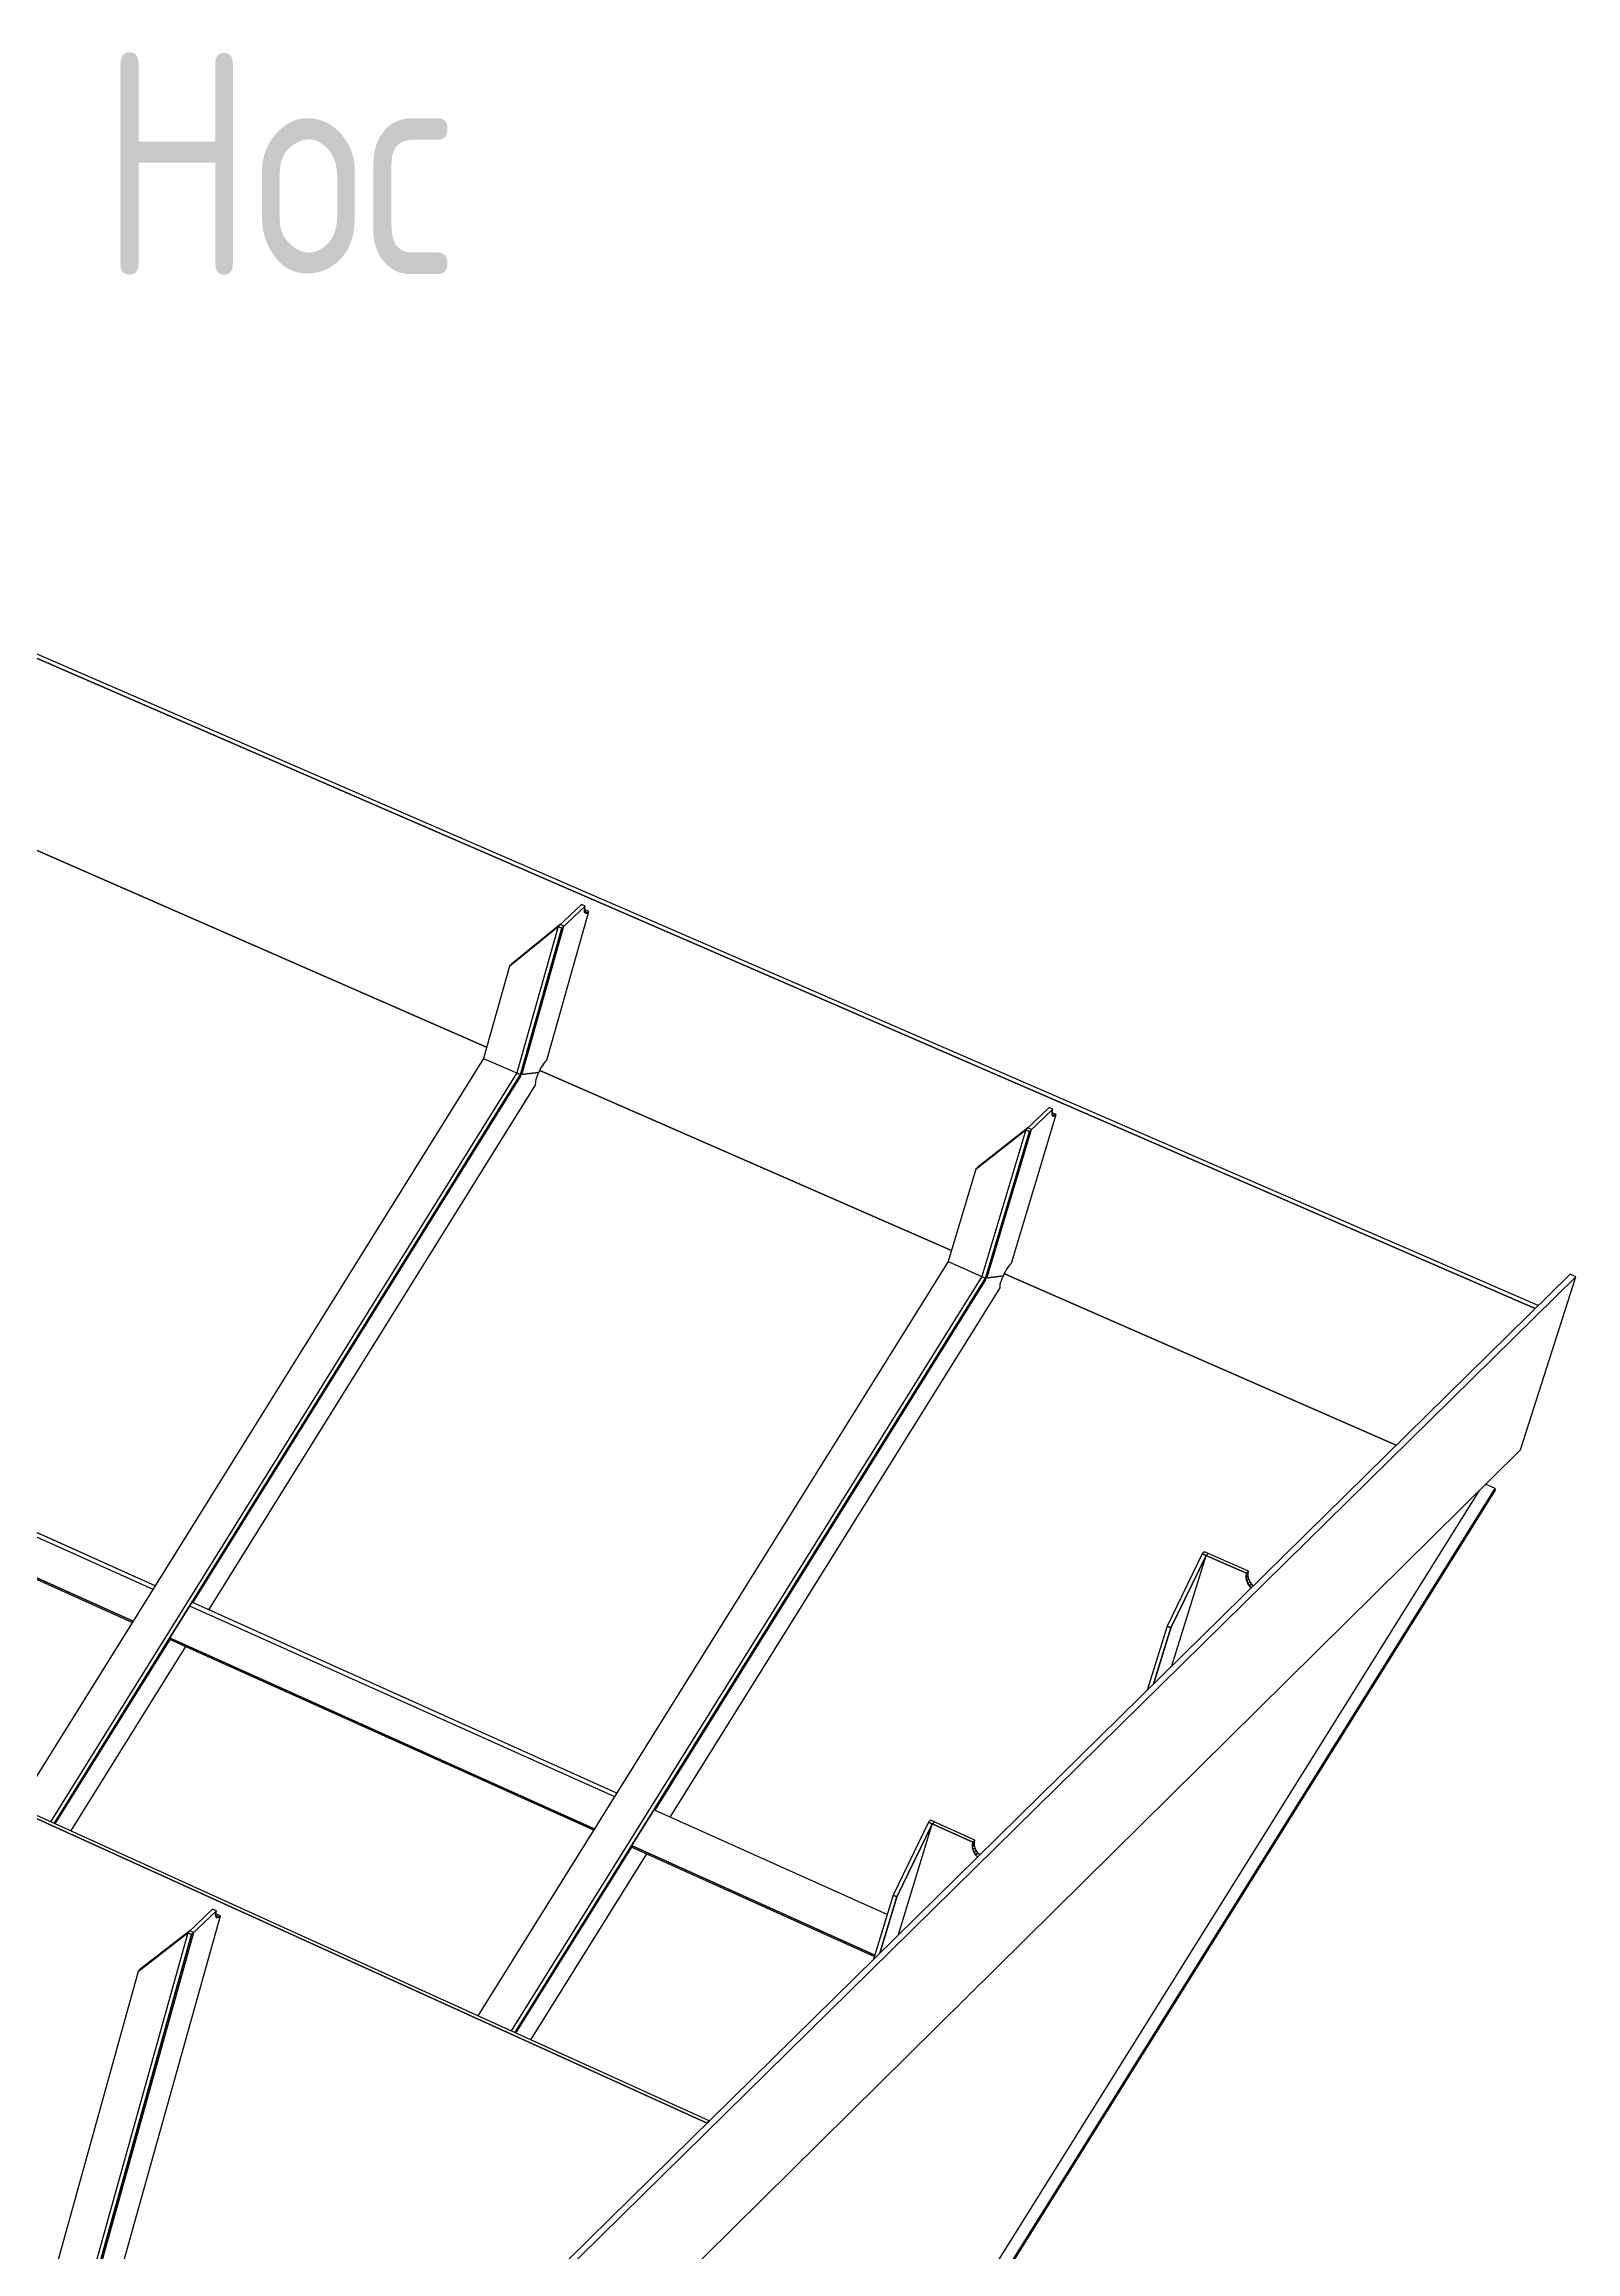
# Model space of a CAD drawing. Header units: millimetres. Extents: x 149544 to 197467, y -3118 to 25363.
# Drawn here: x 195950 to 196501, y 4467 to 5262 of the extents above; entities that cross this region are included whole.
import ezdxf

# ---------------------------------------------------------------- set-up
doc = ezdxf.new("R2010")
doc.units = ezdxf.units.MM
doc.header["$MEASUREMENT"] = 0
doc.styles.add('KTEXTSTYLE', font='GOST_AU.SHX', dxfattribs={"width": 0.96, "height": 5})

msp = doc.modelspace()

# ---------------------------------------------------------------- linework, layer by layer
at = {"color": 0, "linetype": 'Continuous'}
for p, q in [((195931.11, 4978.69), (196109.21, 4900.81)), ((196109.21, 4900.81), (195931.11, 4978.69)), ((196144.44, 4949.74), (196145.56, 4949.25)), ((196144.55, 4949.31), (196145.15, 4949.05)), ((196108.09, 4896.83), (195940.37, 4627.45)), ((196120.04, 4891.6), (195952.21, 4622.07)), ((195953.52, 4621.47), (196121.37, 4891.02)), ((196121.37, 4891.02), (195953.52, 4621.47)), ((195953.52, 4621.47), (196121.37, 4891.02)), ((196009.18, 4698.36), (196126.89, 4887.37)), ((196121.37, 4891.02), (196127.96, 4891.68)), ((196128.33, 4892.45), (196276.51, 4827.64)), ((196276.51, 4827.64), (196128.33, 4892.45)), ((196312.72, 4876.67), (196313.78, 4876.2)), ((196312.81, 4876.24), (196313.38, 4876)), ((196275.32, 4823.66), (196106.01, 4552.23)), ((196287.47, 4818.35), (196118.04, 4546.77)), ((196119.38, 4546.16), (196288.82, 4817.76)), ((196288.82, 4817.76), (196119.38, 4546.16)), ((196119.38, 4546.16), (196288.82, 4817.76)), ((196288.82, 4817.76), (196295.19, 4818.54)), ((196295.56, 4819.31), (196436.63, 4757.62)), ((196436.63, 4757.62), (196295.56, 4819.31)), ((196175.21, 4623.78), (196294.03, 4814.23)), ((196487.67, 4807.82), (196486.59, 4806.75)), ((195989.91, 4707.01), (195806.96, 4789.19)), ((195981.94, 4694.21), (195799.07, 4776.49)), ((196466.49, 4741.3), (196087.98, 4135.78)), ((196355.84, 4678.16), (196368.19, 4717.94)), ((196156.02, 4632.4), (196003.1, 4701.09)), ((196354.12, 4692.52), (196346.97, 4669.44)), ((195953.93, 4621.29), (195995.29, 4687.71)), ((195959.59, 4618.72), (196000.96, 4685.16)), ((196169.42, 4626.38), (196168.62, 4625.09)), ((196253.37, 4588.67), (196169.42, 4626.38)), ((196257.5, 4581.44), (196269.59, 4621.26)), ((196119.76, 4545.99), (196161.51, 4612.91)), ((196125.15, 4543.54), (196166.91, 4610.48)), ((196248.95, 4574.07), (196161.37, 4613.47)), ((196255.5, 4595.7), (196248.5, 4572.59)), ((196012.89, 4587.82), (196011.67, 4588.37)), ((196012.45, 4587.58), (196011.75, 4587.9)), ((196012.1, 4587.54), (196012.45, 4587.58)), ((195906.6, 4236.34), (196003, 4581.5)), ((196189.33, 4514.4), (196188.56, 4513.65))]:
    msp.add_line(p, q, dxfattribs=at)
for points in [[(196486.59, 4806.75), (194891.77, 5498.89), (194882.05, 5437.47)], [(196486.59, 4806.75), (196487.67, 4807.82), (194892.94, 5499.8), (194891.77, 5498.89), (196486.59, 4806.75)], [(196188.56, 4513.65), (194570.02, 5248.67), (194554.76, 5133.75)], [(196189.33, 4514.4), (194570.84, 5249.32), (194570.02, 5248.67), (196188.56, 4513.65), (196189.33, 4514.4)], [(196146.04, 4949.64), (196145.56, 4949.25), (196145.15, 4949.05), (196144.82, 4949.04), (196144.58, 4949.22), (196144.45, 4949.59), (196144.43, 4950.12), (196144.51, 4950.8), (196144.7, 4951.61), (196136.25, 4943.71), (196121.37, 4891.02), (196127.96, 4891.68), (196128.28, 4892.36), (196128.63, 4893.03), (196129.01, 4893.68), (196129.39, 4894.29), (196129.78, 4894.86), (196130.17, 4895.37), (196130.54, 4895.81), (196130.91, 4896.18), (196146.04, 4949.64)], [(196136.25, 4943.71), (196144.7, 4951.61), (196143.37, 4952.19), (196134.91, 4944.29), (196136.25, 4943.71)], [(196145.56, 4949.25), (196146.04, 4949.64), (196144.7, 4950.22), (196144.43, 4950)], [(196136.25, 4943.71), (196134.91, 4944.29), (196117.42, 4930.06), (196108.09, 4896.83), (196121.37, 4891.02), (196136.25, 4943.71), (196121.37, 4891.02), (196122.1, 4891.71), (196136.98, 4944.4), (196136.25, 4943.71)], [(196117.42, 4930.06), (196134.91, 4944.29), (196135.65, 4944.98), (196118.16, 4930.75), (196117.42, 4930.06)], [(196121.37, 4891.02), (196136.25, 4943.71), (196134.91, 4944.29), (196120.04, 4891.6), (196121.37, 4891.02)], [(196134.91, 4944.29), (196136.25, 4943.71), (196136.98, 4944.4), (196135.65, 4944.98), (196134.91, 4944.29)], [(196145.15, 4949.05), (196145.56, 4949.25), (196144.44, 4949.74)], [(196144.82, 4949.04), (196145.15, 4949.05), (196144.55, 4949.31)], [(196126.89, 4887.37), (196126.85, 4887.7), (196126.86, 4888.11), (196126.92, 4888.58), (196127.03, 4889.12), (196127.2, 4889.71), (196127.41, 4890.34), (196127.66, 4891), (196127.96, 4891.68), (196121.37, 4891.02), (195953.52, 4621.47)], [(196003.5, 4700.91), (196121.52, 4890.42), (196121.37, 4891.02)], [(196304.64, 4870.51), (196313.02, 4878.54), (196311.66, 4879.12), (196303.28, 4871.1), (196304.64, 4870.51)], [(196304.64, 4870.51), (196303.28, 4871.1), (196285.25, 4856.93), (196275.32, 4823.66), (196288.82, 4817.76), (196304.64, 4870.51), (196288.82, 4817.76), (196289.54, 4818.45), (196305.37, 4871.21), (196304.64, 4870.51)], [(196285.25, 4856.93), (196303.28, 4871.1), (196304.01, 4871.8), (196285.98, 4857.62), (196285.25, 4856.93)], [(196288.82, 4817.76), (196304.64, 4870.51), (196303.28, 4871.1), (196287.47, 4818.35), (196288.82, 4817.76)], [(196314.25, 4876.6), (196313.78, 4876.2), (196313.38, 4876), (196313.06, 4875.98), (196312.84, 4876.15), (196312.72, 4876.51), (196312.71, 4877.04), (196312.81, 4877.73), (196313.02, 4878.54), (196304.64, 4870.51), (196288.82, 4817.76), (196295.19, 4818.54), (196295.52, 4819.22), (196295.88, 4819.9), (196296.25, 4820.55), (196296.64, 4821.16), (196297.03, 4821.74), (196297.42, 4822.25), (196297.8, 4822.7), (196298.16, 4823.08), (196314.25, 4876.6)], [(196303.28, 4871.1), (196304.64, 4870.51), (196305.37, 4871.21), (196304.01, 4871.8), (196303.28, 4871.1)], [(196313.78, 4876.2), (196314.25, 4876.6), (196312.89, 4877.18), (196312.71, 4877.03)], [(196313.38, 4876), (196313.78, 4876.2), (196312.72, 4876.67)], [(196313.06, 4875.98), (196313.38, 4876), (196312.81, 4876.24)], [(196501.24, 4818.24), (195508.22, 3841.28), (195498.06, 3800.56), (195743.03, 4042.29), (195750.84, 4047.98), (195755.79, 4047.2), (195757.02, 4040.09), (196481.31, 4755.95), (196501.24, 4818.24)], [(196499.18, 4819.14), (195506.04, 3842.38), (195508.22, 3841.28), (196501.24, 4818.24), (196499.18, 4819.14)], [(196294.03, 4814.23), (196294, 4814.55), (196294.02, 4814.96), (196294.1, 4815.44), (196294.22, 4815.98), (196294.4, 4816.57), (196294.62, 4817.2), (196294.89, 4817.86), (196295.19, 4818.54), (196288.82, 4817.76), (196119.38, 4546.16)], [(196169.81, 4626.21), (196288.94, 4817.16), (196288.82, 4817.76)], [(195989.91, 4707.01), (195806.96, 4789.19), (195799.07, 4776.49), (195981.94, 4694.21)], [(195806.96, 4789.19), (195806.17, 4787.92), (195989.11, 4705.73)], [(195799.07, 4776.49), (195799.26, 4775.91), (195981.69, 4693.82)], [(196087.98, 4135.78), (196092.01, 4133.87), (196472.2, 4742.06), (196468.77, 4743.56)], [(196092.36, 4133.7), (196472.3, 4741.47), (196472.2, 4742.06), (196092.01, 4133.87)], [(196368.92, 4718.66), (196368.19, 4717.94), (196355.5, 4691.91), (196349.22, 4671.65)], [(196366.8, 4718.55), (196354.12, 4692.52), (196355.5, 4691.91), (196368.19, 4717.94), (196366.8, 4718.55)], [(196367.54, 4719.27), (196366.8, 4718.55), (196368.19, 4717.94), (196368.92, 4718.66), (196367.54, 4719.27)], [(196383.47, 4712.25), (196367.54, 4719.27), (196366.8, 4718.55), (196382.73, 4711.53), (196383.47, 4712.25)], [(196384.39, 4706.24), (196383.75, 4706.93), (196383.19, 4707.8), (196382.79, 4708.73), (196382.58, 4709.68), (196382.56, 4710.63), (196382.73, 4711.53), (196366.8, 4718.55)], [(196383.3, 4711.35), (196383.47, 4712.25), (196382.73, 4711.53), (196382.56, 4710.63), (196383.3, 4711.35)], [(196383.32, 4710.41), (196383.3, 4711.35), (196382.56, 4710.63), (196382.58, 4709.68), (196383.32, 4710.41)], [(196383.53, 4709.45), (196383.32, 4710.41), (196382.58, 4709.68), (196382.79, 4708.73), (196383.53, 4709.45)], [(196383.92, 4708.52), (196383.53, 4709.45), (196382.79, 4708.73), (196383.19, 4707.8), (196383.92, 4708.52)], [(196384.49, 4707.65), (196383.92, 4708.52), (196383.19, 4707.8), (196383.75, 4706.93), (196384.49, 4707.65)], [(196385.12, 4706.96), (196384.49, 4707.65), (196383.75, 4706.93), (196384.39, 4706.24)], [(196003.1, 4701.09), (195995.12, 4688.28), (196147.97, 4619.5)], [(196156.02, 4632.4), (196003.1, 4701.09), (196002.3, 4699.81), (196155.21, 4631.11)], [(196147.97, 4619.5), (195995.12, 4688.28), (195995.29, 4687.71), (196147.73, 4619.11)], [(196349.22, 4671.65), (196355.5, 4691.91), (196354.12, 4692.52)], [(196253.37, 4588.67), (196169.42, 4626.38), (196161.37, 4613.47), (196248.95, 4574.07)], [(196270.35, 4622), (196269.59, 4621.26), (196256.9, 4595.08), (196250.74, 4574.8)], [(196268.2, 4621.88), (196255.5, 4595.7), (196256.9, 4595.08), (196269.59, 4621.26), (196268.2, 4621.88)], [(196268.95, 4622.62), (196268.2, 4621.88), (196269.59, 4621.26), (196270.35, 4622), (196268.95, 4622.62)], [(196284.98, 4615.45), (196268.95, 4622.62), (196268.2, 4621.88), (196284.23, 4614.72), (196284.98, 4615.45)], [(196285.92, 4609.4), (196285.28, 4610.09), (196284.71, 4610.97), (196284.3, 4611.91), (196284.09, 4612.87), (196284.06, 4613.82), (196284.23, 4614.72), (196268.2, 4621.88)], [(196161.37, 4613.47), (196161.51, 4612.91), (196248.81, 4573.63)], [(196284.81, 4614.56), (196284.98, 4615.45), (196284.23, 4614.72), (196284.06, 4613.82), (196284.81, 4614.56)], [(196284.84, 4613.61), (196284.81, 4614.56), (196284.06, 4613.82), (196284.09, 4612.87), (196284.84, 4613.61)], [(196285.06, 4612.64), (196284.84, 4613.61), (196284.09, 4612.87), (196284.3, 4611.91), (196285.06, 4612.64)], [(196285.46, 4611.71), (196285.06, 4612.64), (196284.3, 4611.91), (196284.71, 4610.97), (196285.46, 4611.71)], [(196286.03, 4610.83), (196285.46, 4611.71), (196284.71, 4610.97), (196285.28, 4610.09), (196286.03, 4610.83)], [(196286.67, 4610.13), (196286.03, 4610.83), (196285.28, 4610.09), (196285.92, 4609.4)], [(196250.74, 4574.8), (196256.9, 4595.08), (196255.5, 4595.7)], [(195928.63, 4285.62), (196013.4, 4588.24), (196012.89, 4587.82), (196012.45, 4587.58), (196012.1, 4587.54), (196011.84, 4587.69), (196011.69, 4588.03), (196011.65, 4588.55), (196011.73, 4589.23), (196011.92, 4590.04), (196003, 4581.5), (195906.6, 4236.34)], [(196011.92, 4590.04), (196010.54, 4590.66), (196001.62, 4582.12), (196003, 4581.5), (196011.92, 4590.04)], [(196013.4, 4588.24), (196012.02, 4588.86), (196011.66, 4588.56)], [(196011.67, 4588.37), (196012.89, 4587.82), (196013.4, 4588.24)], [(196011.75, 4587.9), (196012.45, 4587.58), (196012.89, 4587.82)], [(195906.6, 4236.34), (196003, 4581.5), (196001.62, 4582.12), (195983.77, 4568.22), (195898.13, 4259.93), (195899.6, 4254.78)], [(195916.12, 4268.44), (196003.78, 4582.24), (196003, 4581.5), (195906.6, 4236.34)], [(196003, 4581.5), (196001.62, 4582.12), (195918.16, 4283.12)], [(196001.62, 4582.12), (196002.4, 4582.87), (195984.55, 4568.96), (195983.77, 4568.22), (196001.62, 4582.12)], [(196003, 4581.5), (196003.78, 4582.24), (196002.4, 4582.87), (196001.62, 4582.12), (196003, 4581.5)]]:
    msp.add_lwpolyline(points, dxfattribs=at)

# ---------------------------------------------------------------- texts
at = {"color": 0, "insert": (195970.11, 5258.89), "char_height": 2.5, "attachment_point": 1, "style": 'KTEXTSTYLE'}
msp.add_mtext('\\H3.5;\\W0.965;\\Q15;\\Q0;\\H80.00;{\\c16711935;Нос}', dxfattribs=at)

doc.saveas('drawing.dxf')
